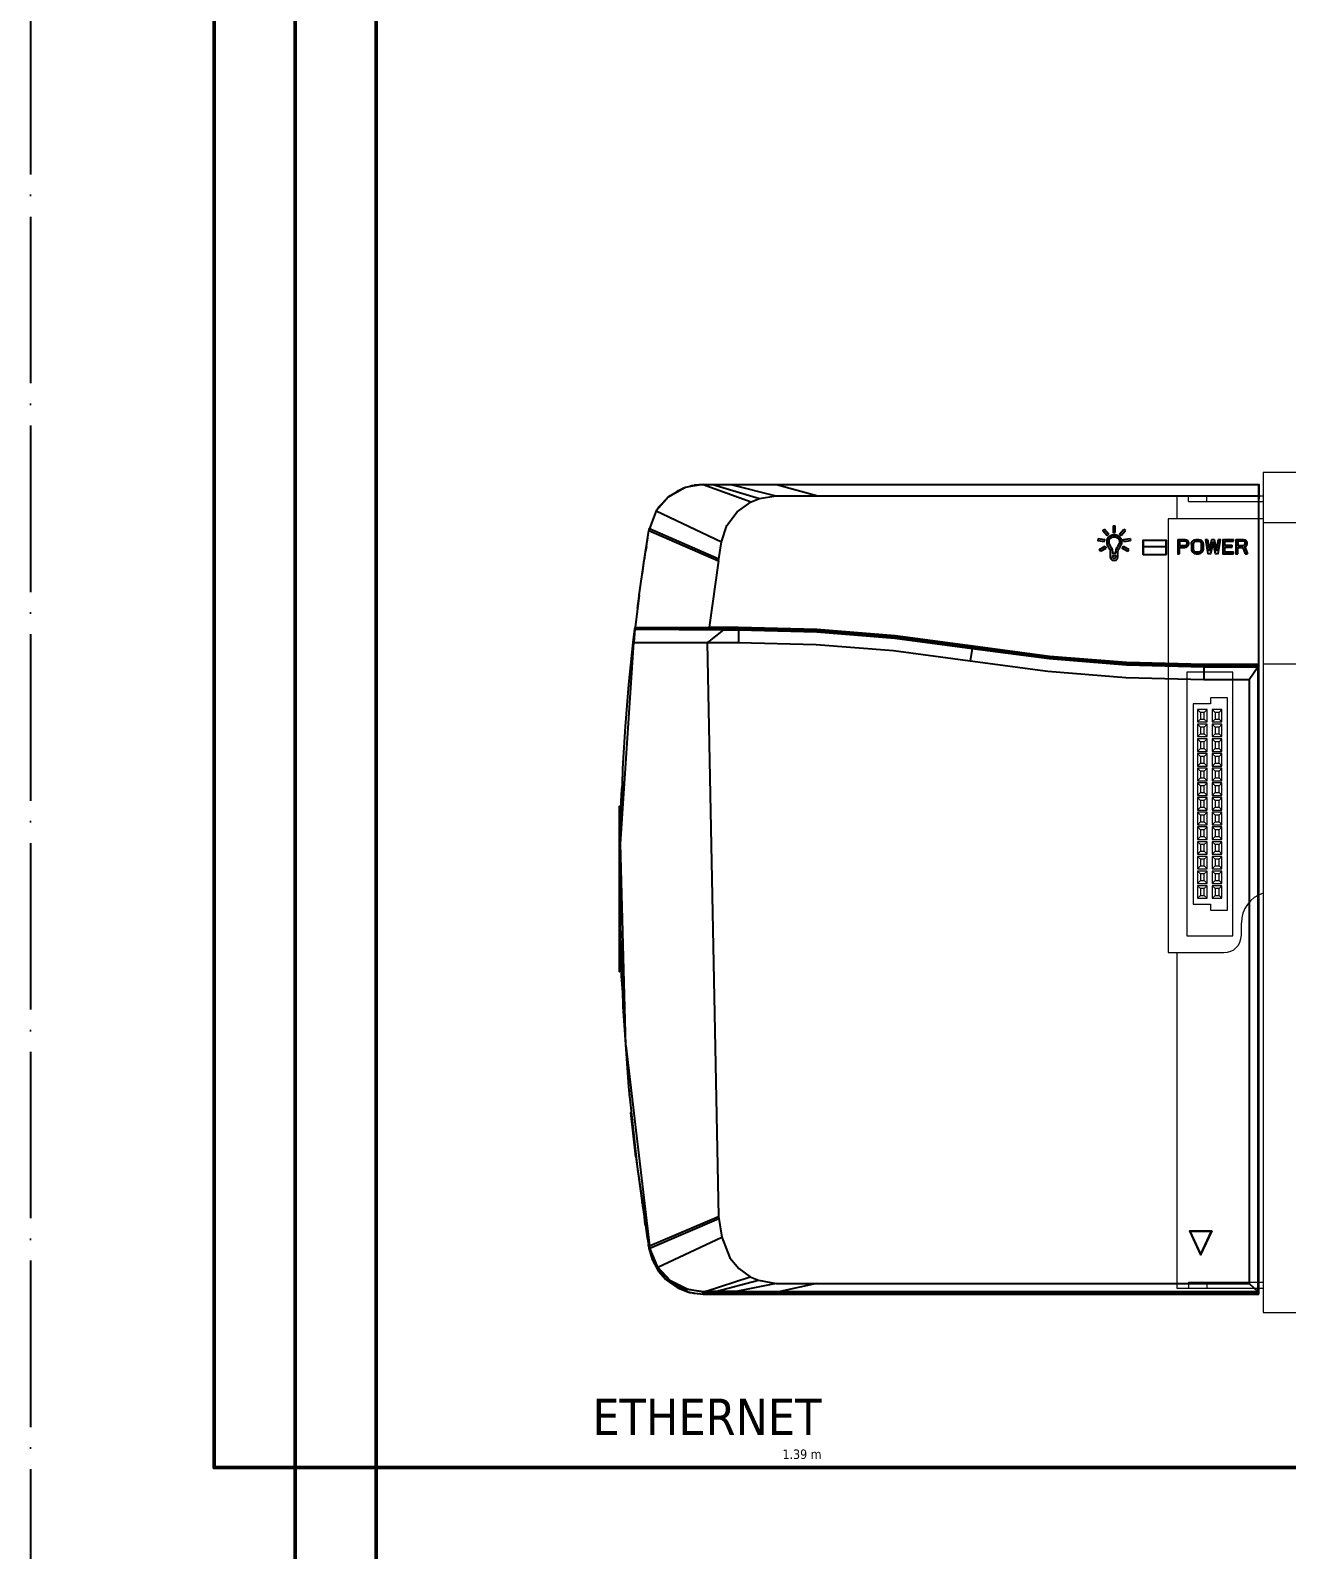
# Model space of a CAD drawing. Header units: millimetres. Extents: x 0 to 3780, y 0 to 2673.
# Drawn here: x 274.2 to 491.4, y 641.8 to 904.5 of the extents above; entities that cross this region are included whole.
import ezdxf
from ezdxf.enums import TextEntityAlignment as Align

# ---------------------------------------------------------------- set-up
doc = ezdxf.new("R2010")
doc.units = ezdxf.units.MM
doc.linetypes.add('EPL_DASHDOT', pattern=[1, 0.8, -0.1, 0, -0.1])
for name, color, linetype, lineweight in [('AM_0', 7, 'Continuous', 5), ('AM_4', 3, 'Continuous', 5), ('EPLAN102', 7, 'Continuous', 5), ('EPLAN307', 134, 'EPL_DASHDOT', 5), ('EPLAN400', 5, 'Continuous', 5), ('EPLAN500', 7, 'Continuous', 5), ('EPLAN501', 7, 'Continuous', 5), ('EPLAN502', 7, 'Continuous', 5), ('EPLAN503', 7, 'Continuous', 5), ('EPLAN504', 7, 'Continuous', 5), ('EPLAN700', 12, 'Continuous', 5), ('EPLAN710', 5, 'Continuous', 5), ('EPLAN714', 7, 'Continuous', 5)]:
    doc.layers.add(name, color=color, linetype=linetype, lineweight=lineweight)
doc.styles.add('Tahoma', font='')
doc.styles.get('Tahoma').set_extended_font_data('Tahoma')

# ---------------------------------------------------------------- blocks, each defined once
blk = doc.blocks.new('EPLSYM_LibrarySPECIAL_Symbol2_Variant0_Placement1')
at = {"layer": 'EPLAN307', "lineweight": 25, "ltscale": 36}
blk.add_lwpolyline([(0, -1238.76), (720, -1238.76), (720, 0), (0, 0)], close=True, dxfattribs=at)
at = {"layer": 'EPLAN400', "color": 5, "style": 'Tahoma'}
blk.add_attdef('88_20010', text='', height=2.26, dxfattribs=at).set_placement((-1.5, -0.95), align=Align.TOP_RIGHT)
at = {"layer": 'EPLAN500', "color": 7, "style": 'Tahoma'}
blk.add_attdef('88_20027', text='', height=1.63, dxfattribs=at).set_placement((-1.5, -4.58), align=Align.TOP_RIGHT)
at = {"layer": 'EPLAN501', "color": 7, "style": 'Tahoma'}
blk.add_attdef('88_20011', text='', height=18.06, dxfattribs=at).set_placement((-1.5, -13.26), align=Align.TOP_RIGHT)
at = {"layer": 'EPLAN502', "color": 7, "style": 'Tahoma'}
blk.add_attdef('88_20025', text='', height=1.63, dxfattribs=at).set_placement((-1.5, -12.68), align=Align.TOP_RIGHT)
at = {"layer": 'EPLAN503', "color": 7, "style": 'Tahoma'}
blk.add_attdef('88_20024', text='', height=1.63, dxfattribs=at).set_placement((-1.5, -15.38), align=Align.TOP_RIGHT)
at = {"layer": 'EPLAN504', "color": 7, "style": 'Tahoma'}
blk.add_attdef('88_20901[1]', text='', height=1.63, dxfattribs=at).set_placement((-1.5, -7.28), align=Align.TOP_RIGHT)
blk = doc.blocks.new('EPLSYM_LibrarySPECIAL_Symbol202_Variant0_Placement43_9')
at = {"layer": 'EPLAN700', "color": 3, "lineweight": 50, "ltscale": 36}
blk.add_lwpolyline([(0, 0), (-0.77, -57.46), (-212.77, -57.46), (-212.77, 574.54), (273.07, 574.39)], dxfattribs=at)
at = {"layer": 'EPLAN710', "color": 5, "style": 'Tahoma'}
blk.add_attdef('17_20010', text='', height=2.26, dxfattribs=at).set_placement((-1, 9.1), align=Align.BOTTOM_LEFT)
at = {"layer": 'EPLAN714', "color": 7, "style": 'Tahoma'}
for tag, height, p in [('17_20027', 6.32, (-1, 6.4)), ('17_20250', 1.63, (-1, 3.7)), ('17_20011', 1.63, (-1, 1))]:
    blk.add_attdef(tag, text='', height=height, dxfattribs=at).set_placement(p, align=Align.BOTTOM_RIGHT)
blk = doc.blocks.new('EPLSYM_LibrarySPECIAL_Symbol202_Variant0_Placement43_10')
at = {"layer": 'EPLAN700', "color": 3, "lineweight": 50, "ltscale": 36}
blk.add_lwpolyline([(0, 0), (0, -80.23), (-197.18, -80.23), (-197.18, 776.99), (276.8, 776.99)], dxfattribs=at)
at = {"layer": 'EPLAN710', "color": 5, "style": 'Tahoma'}
blk.add_attdef('17_20010', text='', height=2.26, dxfattribs=at).set_placement((-1, 9.1), align=Align.BOTTOM_LEFT)
at = {"layer": 'EPLAN714', "color": 7, "style": 'Tahoma'}
for tag, height, p in [('17_20027', 6.32, (-1, 6.4)), ('17_20250', 1.63, (-1, 3.7)), ('17_20011', 1.63, (-1, 1))]:
    blk.add_attdef(tag, text='', height=height, dxfattribs=at).set_placement(p, align=Align.BOTTOM_RIGHT)
blk = doc.blocks.new('EPLSYM_LibrarySPECIAL_Symbol202_Variant0_Placement43_11')
at = {"layer": 'EPLAN700', "color": 3, "lineweight": 50, "ltscale": 36}
blk.add_lwpolyline([(0, 0), (0, -85.95), (-183.51, -85.95), (-183.51, 1000.05), (276.49, 1002.05)], dxfattribs=at)
at = {"layer": 'EPLAN710', "color": 5, "style": 'Tahoma'}
blk.add_attdef('17_20010', text='', height=2.26, dxfattribs=at).set_placement((-1, 9.1), align=Align.BOTTOM_LEFT)
at = {"layer": 'EPLAN714', "color": 7, "style": 'Tahoma'}
for tag, height, p in [('17_20027', 6.32, (-1, 6.4)), ('17_20250', 1.63, (-1, 3.7)), ('17_20011', 1.63, (-1, 1))]:
    blk.add_attdef(tag, text='', height=height, dxfattribs=at).set_placement(p, align=Align.BOTTOM_RIGHT)

msp = doc.modelspace()

# ---------------------------------------------------------------- linework, layer by layer
at = {"layer": 'AM_0'}
for p, q in [((497.23, 828.08), (487.33, 828.08)), ((487.33, 828.08), (487.33, 682.8)), ((472.43, 824.03), (472.43, 820.02)), ((472.43, 824.03), (487.33, 824.03)), ((474.43, 823.03), (474.43, 824.03)), ((474.43, 823.03), (487.33, 823.03)), ((487.33, 820.02), (470.93, 820.02)), ((470.93, 820.02), (470.93, 745.03)), ((497.23, 819.38), (487.33, 819.38)), ((482.09, 793.55), (474.14, 793.55)), ((474.14, 793.55), (474.14, 747.96)), ((482.09, 747.96), (482.09, 793.55)), ((487.33, 794.99), (497.23, 794.99)), ((481.19, 789.12), (478.27, 789.12)), ((478.27, 789.12), (478.27, 788.08)), ((481.19, 752.39), (481.19, 789.12)), ((475.27, 788.08), (475.27, 753.43)), ((478.27, 788.08), (475.27, 788.08)), ((476.52, 786.58), (476.02, 787.08)), ((476.02, 787.08), (476.02, 784.92)), ((477.67, 787.08), (476.02, 787.08)), ((476.52, 786.58), (476.52, 785.42)), ((477.18, 786.58), (476.52, 786.58)), ((477.18, 786.58), (477.67, 787.08)), ((477.18, 785.42), (477.18, 786.58)), ((477.67, 784.92), (477.67, 787.08)), ((480.21, 787.08), (478.56, 787.08)), ((478.56, 787.08), (478.56, 784.92)), ((479.06, 786.58), (478.56, 787.08)), ((479.72, 786.58), (479.06, 786.58)), ((479.06, 786.58), (479.06, 785.42)), ((479.72, 786.58), (480.21, 787.08)), ((479.72, 785.42), (479.72, 786.58)), ((480.21, 784.92), (480.21, 787.08)), ((476.52, 785.42), (476.02, 784.92)), ((476.02, 784.92), (477.67, 784.92)), ((476.02, 784.54), (476.02, 782.38)), ((477.67, 784.54), (476.02, 784.54)), ((476.52, 784.04), (476.02, 784.54)), ((476.52, 782.88), (476.02, 782.38)), ((476.52, 785.42), (477.18, 785.42)), ((476.52, 784.04), (476.52, 782.88)), ((477.18, 784.04), (476.52, 784.04)), ((476.52, 782.88), (477.18, 782.88)), ((477.18, 785.42), (477.67, 784.92)), ((477.18, 784.04), (477.67, 784.54)), ((477.18, 782.88), (477.18, 784.04)), ((477.18, 782.88), (477.67, 782.38)), ((477.67, 782.38), (477.67, 784.54)), ((479.06, 785.42), (478.56, 784.92)), ((478.56, 784.92), (480.21, 784.92)), ((478.56, 784.54), (478.56, 782.38)), ((480.21, 784.54), (478.56, 784.54)), ((479.06, 784.04), (478.56, 784.54)), ((479.06, 782.88), (478.56, 782.38)), ((479.06, 785.42), (479.72, 785.42)), ((479.06, 784.04), (479.06, 782.88)), ((479.72, 784.04), (479.06, 784.04)), ((479.06, 782.88), (479.72, 782.88)), ((479.72, 785.42), (480.21, 784.92)), ((479.72, 784.04), (480.21, 784.54)), ((479.72, 782.88), (479.72, 784.04)), ((479.72, 782.88), (480.21, 782.38)), ((480.21, 782.38), (480.21, 784.54)), ((476.02, 782.38), (477.67, 782.38)), ((476.02, 782), (476.02, 779.84)), ((477.67, 782), (476.02, 782)), ((476.52, 781.5), (476.02, 782)), ((476.52, 780.34), (476.02, 779.84)), ((476.52, 781.5), (476.52, 780.34)), ((477.18, 781.5), (476.52, 781.5)), ((476.52, 780.34), (477.18, 780.34)), ((477.18, 781.5), (477.67, 782)), ((477.18, 780.34), (477.18, 781.5)), ((477.18, 780.34), (477.67, 779.84)), ((477.67, 779.84), (477.67, 782)), ((478.56, 782.38), (480.21, 782.38)), ((479.06, 781.5), (478.56, 782)), ((478.56, 782), (478.56, 779.84)), ((480.21, 782), (478.56, 782)), ((479.06, 780.34), (478.56, 779.84)), ((479.06, 781.5), (479.06, 780.34)), ((479.72, 781.5), (479.06, 781.5)), ((479.06, 780.34), (479.72, 780.34)), ((479.72, 781.5), (480.21, 782)), ((479.72, 780.34), (479.72, 781.5)), ((479.72, 780.34), (480.21, 779.84)), ((480.21, 779.84), (480.21, 782)), ((476.02, 779.84), (477.67, 779.84)), ((476.02, 779.46), (476.02, 777.3)), ((477.67, 779.46), (476.02, 779.46)), ((476.52, 778.96), (476.02, 779.46)), ((476.52, 777.8), (476.02, 777.3)), ((476.52, 778.96), (476.52, 777.8)), ((477.18, 778.96), (476.52, 778.96)), ((476.52, 777.8), (477.18, 777.8)), ((477.18, 778.96), (477.67, 779.46)), ((477.18, 777.8), (477.18, 778.96)), ((477.18, 777.8), (477.67, 777.3)), ((477.67, 777.3), (477.67, 779.46)), ((478.56, 779.84), (480.21, 779.84)), ((480.21, 779.46), (478.56, 779.46)), ((478.56, 779.46), (478.56, 777.3)), ((479.06, 778.96), (478.56, 779.46)), ((479.06, 777.8), (478.56, 777.3)), ((479.72, 778.96), (479.06, 778.96)), ((479.06, 778.96), (479.06, 777.8)), ((479.06, 777.8), (479.72, 777.8)), ((479.72, 778.96), (480.21, 779.46)), ((479.72, 777.8), (479.72, 778.96)), ((479.72, 777.8), (480.21, 777.3)), ((480.21, 777.3), (480.21, 779.46)), ((476.02, 777.3), (477.67, 777.3)), ((476.52, 776.42), (476.02, 776.92)), ((476.02, 776.92), (476.02, 774.76)), ((477.67, 776.92), (476.02, 776.92)), ((476.52, 775.26), (476.02, 774.76)), ((476.52, 776.42), (476.52, 775.26)), ((477.18, 776.42), (476.52, 776.42)), ((476.52, 775.26), (477.18, 775.26)), ((477.18, 776.42), (477.67, 776.92)), ((477.18, 775.26), (477.18, 776.42)), ((477.18, 775.26), (477.67, 774.76)), ((477.67, 774.76), (477.67, 776.92)), ((478.56, 777.3), (480.21, 777.3)), ((478.56, 776.92), (478.56, 774.76)), ((480.21, 776.92), (478.56, 776.92)), ((479.06, 776.42), (478.56, 776.92)), ((479.06, 775.26), (478.56, 774.76)), ((479.06, 776.42), (479.06, 775.26)), ((479.72, 776.42), (479.06, 776.42)), ((479.06, 775.26), (479.72, 775.26)), ((479.72, 776.42), (480.21, 776.92)), ((479.72, 775.26), (479.72, 776.42)), ((479.72, 775.26), (480.21, 774.76)), ((480.21, 774.76), (480.21, 776.92)), ((476.02, 774.76), (477.67, 774.76)), ((476.02, 774.38), (476.02, 772.22)), ((477.67, 774.38), (476.02, 774.38)), ((476.52, 773.88), (476.02, 774.38)), ((476.52, 772.72), (476.02, 772.22)), ((476.52, 773.88), (476.52, 772.72)), ((477.18, 773.88), (476.52, 773.88)), ((476.52, 772.72), (477.18, 772.72)), ((477.18, 773.88), (477.67, 774.38)), ((477.18, 772.72), (477.18, 773.88)), ((477.18, 772.72), (477.67, 772.22)), ((477.67, 772.22), (477.67, 774.38)), ((478.56, 774.76), (480.21, 774.76)), ((480.21, 774.38), (478.56, 774.38)), ((478.56, 774.38), (478.56, 772.22)), ((479.06, 773.88), (478.56, 774.38)), ((479.06, 772.72), (478.56, 772.22)), ((479.72, 773.88), (479.06, 773.88)), ((479.06, 773.88), (479.06, 772.72)), ((479.06, 772.72), (479.72, 772.72)), ((479.72, 773.88), (480.21, 774.38)), ((479.72, 772.72), (479.72, 773.88)), ((479.72, 772.72), (480.21, 772.22)), ((480.21, 772.22), (480.21, 774.38)), ((476.02, 772.22), (477.67, 772.22)), ((477.67, 771.84), (476.02, 771.84)), ((476.02, 771.84), (476.02, 769.68)), ((476.52, 771.34), (476.02, 771.84)), ((476.52, 770.18), (476.02, 769.68)), ((477.18, 771.34), (476.52, 771.34)), ((476.52, 771.34), (476.52, 770.18)), ((476.52, 770.18), (477.18, 770.18)), ((477.18, 771.34), (477.67, 771.84)), ((477.18, 770.18), (477.18, 771.34)), ((477.18, 770.18), (477.67, 769.68)), ((477.67, 769.68), (477.67, 771.84)), ((478.56, 772.22), (480.21, 772.22)), ((479.06, 771.34), (478.56, 771.84)), ((478.56, 771.84), (478.56, 769.68)), ((480.21, 771.84), (478.56, 771.84)), ((479.06, 770.18), (478.56, 769.68)), ((479.06, 771.34), (479.06, 770.18)), ((479.72, 771.34), (479.06, 771.34)), ((479.06, 770.18), (479.72, 770.18)), ((479.72, 771.34), (480.21, 771.84)), ((479.72, 770.18), (479.72, 771.34)), ((479.72, 770.18), (480.21, 769.68)), ((480.21, 769.68), (480.21, 771.84)), ((476.02, 769.68), (477.67, 769.68)), ((476.52, 768.8), (476.02, 769.3)), ((476.02, 769.3), (476.02, 767.14)), ((477.67, 769.3), (476.02, 769.3)), ((476.52, 767.64), (476.02, 767.14)), ((476.02, 767.14), (477.67, 767.14)), ((476.52, 768.8), (476.52, 767.64)), ((477.18, 768.8), (476.52, 768.8)), ((476.52, 767.64), (477.18, 767.64)), ((477.18, 768.8), (477.67, 769.3)), ((477.18, 767.64), (477.18, 768.8)), ((477.18, 767.64), (477.67, 767.14)), ((477.67, 767.14), (477.67, 769.3)), ((478.56, 769.68), (480.21, 769.68)), ((480.21, 769.3), (478.56, 769.3)), ((478.56, 769.3), (478.56, 767.14)), ((479.06, 768.8), (478.56, 769.3)), ((479.06, 767.64), (478.56, 767.14)), ((478.56, 767.14), (480.21, 767.14)), ((479.72, 768.8), (479.06, 768.8)), ((479.06, 768.8), (479.06, 767.64)), ((479.06, 767.64), (479.72, 767.64)), ((479.72, 768.8), (480.21, 769.3)), ((479.72, 767.64), (479.72, 768.8)), ((479.72, 767.64), (480.21, 767.14)), ((480.21, 767.14), (480.21, 769.3)), ((476.02, 766.76), (476.02, 764.6)), ((477.67, 766.76), (476.02, 766.76)), ((476.52, 766.26), (476.02, 766.76)), ((476.52, 765.1), (476.02, 764.6)), ((476.02, 764.6), (477.67, 764.6)), ((476.52, 766.26), (476.52, 765.1)), ((477.18, 766.26), (476.52, 766.26)), ((476.52, 765.1), (477.18, 765.1)), ((477.18, 766.26), (477.67, 766.76)), ((477.18, 765.1), (477.18, 766.26)), ((477.18, 765.1), (477.67, 764.6)), ((477.67, 764.6), (477.67, 766.76)), ((478.56, 766.76), (478.56, 764.6)), ((480.21, 766.76), (478.56, 766.76)), ((479.06, 766.26), (478.56, 766.76)), ((479.06, 765.1), (478.56, 764.6)), ((478.56, 764.6), (480.21, 764.6)), ((479.06, 766.26), (479.06, 765.1)), ((479.72, 766.26), (479.06, 766.26)), ((479.06, 765.1), (479.72, 765.1)), ((479.72, 766.26), (480.21, 766.76)), ((479.72, 765.1), (479.72, 766.26)), ((479.72, 765.1), (480.21, 764.6)), ((480.21, 764.6), (480.21, 766.76)), ((477.67, 764.22), (476.02, 764.22)), ((476.02, 764.22), (476.02, 762.06)), ((476.52, 763.72), (476.02, 764.22)), ((476.52, 762.56), (476.02, 762.06)), ((476.02, 762.06), (477.67, 762.06)), ((477.18, 763.72), (476.52, 763.72)), ((476.52, 763.72), (476.52, 762.56)), ((476.52, 762.56), (477.18, 762.56)), ((477.18, 763.72), (477.67, 764.22)), ((477.18, 762.56), (477.18, 763.72)), ((477.18, 762.56), (477.67, 762.06)), ((477.67, 762.06), (477.67, 764.22)), ((480.21, 764.22), (478.56, 764.22)), ((478.56, 764.22), (478.56, 762.06)), ((479.06, 763.72), (478.56, 764.22)), ((479.06, 762.56), (478.56, 762.06)), ((478.56, 762.06), (480.21, 762.06)), ((479.72, 763.72), (479.06, 763.72)), ((479.06, 763.72), (479.06, 762.56)), ((479.06, 762.56), (479.72, 762.56)), ((479.72, 763.72), (480.21, 764.22)), ((479.72, 762.56), (479.72, 763.72)), ((479.72, 762.56), (480.21, 762.06)), ((480.21, 762.06), (480.21, 764.22)), ((476.52, 761.18), (476.02, 761.68)), ((476.02, 761.68), (476.02, 759.52)), ((477.67, 761.68), (476.02, 761.68)), ((476.52, 760.02), (476.02, 759.52)), ((476.02, 759.52), (477.67, 759.52)), ((477.18, 761.18), (476.52, 761.18)), ((476.52, 761.18), (476.52, 760.02)), ((476.52, 760.02), (477.18, 760.02)), ((477.18, 761.18), (477.67, 761.68)), ((477.18, 760.02), (477.18, 761.18)), ((477.18, 760.02), (477.67, 759.52)), ((477.67, 759.52), (477.67, 761.68)), ((480.21, 761.68), (478.56, 761.68)), ((478.56, 761.68), (478.56, 759.52)), ((479.06, 761.18), (478.56, 761.68)), ((479.06, 760.02), (478.56, 759.52)), ((478.56, 759.52), (480.21, 759.52)), ((479.72, 761.18), (479.06, 761.18)), ((479.06, 761.18), (479.06, 760.02)), ((479.06, 760.02), (479.72, 760.02)), ((479.72, 761.18), (480.21, 761.68)), ((479.72, 760.02), (479.72, 761.18)), ((479.72, 760.02), (480.21, 759.52)), ((480.21, 759.52), (480.21, 761.68)), ((477.67, 759.14), (476.02, 759.14)), ((476.02, 759.14), (476.02, 756.98)), ((476.52, 758.64), (476.02, 759.14)), ((476.52, 757.48), (476.02, 756.98)), ((476.02, 756.98), (477.67, 756.98)), ((476.02, 756.6), (476.02, 754.44)), ((477.67, 756.6), (476.02, 756.6)), ((476.52, 756.1), (476.02, 756.6)), ((477.18, 758.64), (476.52, 758.64)), ((476.52, 758.64), (476.52, 757.48)), ((476.52, 757.48), (477.18, 757.48)), ((477.18, 758.64), (477.67, 759.14)), ((477.18, 757.48), (477.18, 758.64)), ((477.18, 757.48), (477.67, 756.98)), ((477.18, 756.1), (477.67, 756.6)), ((477.67, 756.98), (477.67, 759.14)), ((477.67, 754.44), (477.67, 756.6)), ((480.21, 759.14), (478.56, 759.14)), ((478.56, 759.14), (478.56, 756.98)), ((479.06, 758.64), (478.56, 759.14)), ((479.06, 757.48), (478.56, 756.98)), ((478.56, 756.98), (480.21, 756.98)), ((480.21, 756.6), (478.56, 756.6)), ((478.56, 756.6), (478.56, 754.44)), ((479.06, 756.1), (478.56, 756.6)), ((479.72, 758.64), (479.06, 758.64)), ((479.06, 758.64), (479.06, 757.48)), ((479.06, 757.48), (479.72, 757.48)), ((479.72, 758.64), (480.21, 759.14)), ((479.72, 757.48), (479.72, 758.64)), ((479.72, 757.48), (480.21, 756.98)), ((479.72, 756.1), (480.21, 756.6)), ((480.21, 756.98), (480.21, 759.14)), ((480.21, 754.44), (480.21, 756.6)), ((476.52, 754.94), (476.02, 754.44)), ((476.02, 754.44), (477.67, 754.44)), ((476.52, 756.1), (476.52, 754.94)), ((477.18, 756.1), (476.52, 756.1)), ((476.52, 754.94), (477.18, 754.94)), ((477.18, 754.94), (477.18, 756.1)), ((477.18, 754.94), (477.67, 754.44)), ((479.06, 754.94), (478.56, 754.44)), ((478.56, 754.44), (480.21, 754.44)), ((479.72, 756.1), (479.06, 756.1)), ((479.06, 756.1), (479.06, 754.94)), ((479.06, 754.94), (479.72, 754.94)), ((479.72, 754.94), (479.72, 756.1)), ((479.72, 754.94), (480.21, 754.44)), ((475.27, 753.43), (478.27, 753.43)), ((478.27, 753.43), (478.27, 752.39)), ((478.27, 752.39), (481.19, 752.39)), ((483.58, 748.03), (483.58, 750.2)), ((474.14, 747.96), (482.09, 747.96)), ((470.93, 745.03), (480.58, 745.03)), ((472.43, 745.03), (472.43, 687.03)), ((472.43, 687.03), (487.33, 687.03)), ((474.43, 688.03), (487.33, 688.03)), ((474.43, 688.03), (474.43, 687.03)), ((487.33, 682.8), (497.23, 682.8))]:
    msp.add_line(p, q, dxfattribs=at)
for centre, radius, start, end in [((488.93, 750.2), 5.35, 107.4015, 180), ((480.58, 748.03), 3, 270, 0)]:
    msp.add_arc(centre, radius, start, end, dxfattribs=at)
at = {"layer": 'AM_4'}
for p, q in [((477.61, 823.03), (477.61, 824.03)), ((477.61, 688.03), (477.61, 687.03))]:
    msp.add_line(p, q, dxfattribs=at)
at = {"layer": 'EPLAN102', "lineweight": 25, "ltscale": 36}
for p, q in [((385.82, 824.6), (386.26, 824.97)), ((386.91, 825.19), (387.13, 825.36)), ((387.3, 825.43), (387.37, 825.45)), ((387.43, 825.47), (387.51, 825.5)), ((387.51, 825.5), (387.56, 825.51)), ((387.81, 825.59), (389.05, 825.88)), ((388.12, 825.66), (388.59, 825.79)), ((388.59, 825.79), (388.88, 825.84)), ((389.21, 825.89), (389.55, 825.95)), ((390.55, 826), (486.59, 826)), ((390.55, 826), (398.83, 822.99)), ((391.09, 826), (391.59, 826)), ((392.24, 826), (400.28, 823.57)), ((392.75, 826), (393.07, 826)), ((395.34, 826), (403.1, 824)), ((398.59, 826), (399.59, 826)), ((402.09, 826), (403.09, 826)), ((403.24, 826), (410.34, 824)), ((411.09, 826), (412.09, 826)), ((414.59, 826), (424.59, 826)), ((427.09, 826), (437.09, 826)), ((439.59, 826), (449.59, 826)), ((382.89, 822.12), (384.55, 823.86)), ((396.42, 821.26), (398.83, 822.99)), ((398.83, 822.99), (400.28, 823.57)), ((400.28, 823.57), (403.1, 824)), ((403.1, 824), (486.59, 824)), ((382.42, 821.42), (382.89, 822.12)), ((380.3, 812.46), (381.18, 818.05)), ((459.92, 818.28), (460.65, 817.4)), ((460.38, 817.17), (460.65, 817.4)), ((460.67, 816.94), (461.26, 817.28)), ((461.26, 817.28), (461.93, 817.28)), ((461.41, 818.82), (461.77, 818.82)), ((461.77, 817.68), (461.77, 818.82)), ((461.93, 817.28), (462.52, 816.94)), ((462.81, 817.17), (463.55, 818.04)), ((463.27, 818.28), (463.55, 818.04)), ((380.73, 815.24), (380.86, 816.1)), ((380.86, 816.1), (380.97, 816.73)), ((380.86, 816.1), (380.97, 816.73)), ((458.85, 816.67), (459.97, 816.47)), ((459.24, 814.43), (460.23, 815)), ((459.91, 816.11), (459.97, 816.47)), ((460.05, 815.32), (460.23, 815)), ((460.33, 816.37), (460.67, 816.94)), ((460.63, 815.1), (460.8, 814.87)), ((460.67, 816.27), (460.92, 816.69)), ((460.8, 814.87), (460.9, 814.61)), ((460.89, 815.35), (461.11, 815.04)), ((460.9, 814.61), (460.93, 814.32)), ((460.92, 816.69), (461.35, 816.93)), ((461.35, 816.93), (461.84, 816.93)), ((461.84, 816.93), (462.27, 816.69)), ((461.94, 814.69), (462.08, 815.04)), ((462.08, 815.04), (462.3, 815.35)), ((462.27, 816.69), (462.52, 816.27)), ((462.29, 814.61), (462.39, 814.87)), ((462.3, 815.35), (462.53, 815.78)), ((462.39, 814.87), (462.56, 815.1)), ((462.52, 816.94), (462.86, 816.37)), ((462.52, 816.27), (462.53, 815.78)), ((462.56, 815.1), (462.88, 815.69)), ((462.86, 816.37), (462.88, 815.69)), ((463.14, 815.32), (464.13, 814.75)), ((463.28, 816.11), (464.4, 816.31)), ((463.95, 814.43), (464.13, 814.75)), ((464.34, 816.67), (464.4, 816.31)), ((466.59, 813.87), (466.59, 816.37)), ((466.62, 815.24), (470.57, 815.24)), ((472.59, 816.49), (473.84, 816.49)), ((472.91, 816.22), (473.9, 816.22)), ((473.84, 816.49), (474.11, 816.44)), ((473.84, 815.11), (474.11, 815.16)), ((473.9, 816.22), (474.05, 816.17)), ((473.9, 815.43), (474.05, 815.48)), ((474.05, 816.17), (474.16, 816.06)), ((474.05, 815.48), (474.16, 815.59)), ((474.11, 816.44), (474.31, 816.28)), ((474.11, 815.16), (474.31, 815.32)), ((474.94, 815.64), (474.99, 815.9)), ((474.99, 815.9), (475.09, 816.12)), ((474.99, 814.58), (475.09, 814.36)), ((475.09, 816.12), (475.3, 816.33)), ((475.25, 815.64), (475.3, 815.85)), ((475.3, 816.33), (475.51, 816.44)), ((475.3, 815.85), (475.41, 816.01)), ((475.3, 814.63), (475.41, 814.47)), ((475.41, 816.01), (475.56, 816.12)), ((475.41, 814.47), (475.56, 814.36)), ((475.51, 816.44), (475.77, 816.49)), ((475.56, 816.12), (475.77, 816.17)), ((475.77, 816.49), (476.19, 816.49)), ((475.77, 816.17), (476.19, 816.17)), ((476.19, 816.49), (476.45, 816.44)), ((476.19, 816.17), (476.4, 816.12)), ((476.4, 816.12), (476.55, 816.01)), ((476.4, 814.36), (476.55, 814.47)), ((476.45, 816.44), (476.66, 816.33)), ((476.55, 816.01), (476.66, 815.85)), ((476.55, 814.47), (476.66, 814.63)), ((476.66, 816.33), (476.87, 816.12)), ((476.66, 815.85), (476.71, 815.64)), ((476.66, 814.63), (476.71, 814.84)), ((476.71, 814.84), (476.71, 815.64)), ((480.36, 816.49), (482.23, 816.49)), ((480.67, 816.17), (482.23, 816.17)), ((480.67, 815.16), (482.02, 815.16)), ((482.02, 815.16), (482.02, 815.48)), ((482.23, 816.17), (482.23, 816.49)), ((482.65, 816.49), (483.9, 816.49)), ((482.96, 816.22), (483.95, 816.22)), ((483.84, 815.11), (484.26, 813.99)), ((483.9, 816.49), (484.16, 816.44)), ((483.95, 816.22), (484.11, 816.17)), ((483.95, 815.43), (484.11, 815.48)), ((484.11, 816.17), (484.21, 816.06)), ((484.11, 815.48), (484.21, 815.59)), ((484.16, 816.44), (484.37, 816.28)), ((484.21, 816.06), (484.26, 815.9)), ((484.21, 815.59), (484.26, 815.75)), ((484.26, 815.75), (484.26, 815.9)), ((379.5, 806.86), (380.3, 812.46)), ((380.03, 810.54), (380.29, 812.38)), ((380.29, 812.38), (380.3, 812.43)), ((380.31, 812.53), (380.44, 813.37)), ((380.42, 813.22), (380.46, 813.52)), ((461.26, 812.91), (461.59, 812.82)), ((461.29, 813.72), (461.89, 813.72)), ((461.33, 813.33), (461.44, 813.22)), ((461.44, 813.22), (461.59, 813.18)), ((461.59, 812.82), (461.92, 812.91)), ((461.92, 812.91), (462.17, 813.15)), ((475.09, 814.36), (475.3, 814.15)), ((475.3, 814.15), (475.51, 814.04)), ((475.51, 814.04), (475.77, 813.99)), ((475.56, 814.36), (475.77, 814.31)), ((475.77, 814.31), (476.19, 814.31)), ((475.77, 813.99), (476.19, 813.99)), ((476.19, 814.31), (476.4, 814.36)), ((476.19, 813.99), (476.45, 814.04)), ((476.45, 814.04), (476.66, 814.15)), ((476.66, 814.15), (476.87, 814.36)), ((482.23, 813.99), (482.23, 814.31)), ((484.26, 813.99), (484.63, 813.99)), ((379.21, 804.52), (379.48, 806.7)), ((379.48, 806.7), (379.49, 806.78)), ((378.76, 801), (378.79, 801.24)), ((396.68, 801.31), (410.22, 800.95)), ((396.68, 801), (396.68, 801.31)), ((377.72, 791.42), (378.46, 798.67)), ((378.75, 800.98), (394.07, 800.86)), ((387.49, 801), (396.68, 801)), ((387.77, 801), (387.84, 801)), ((387.84, 801), (392.34, 801)), ((392.34, 801), (392.42, 801)), ((394.07, 800.86), (396.68, 800.86)), ((396.68, 801), (410.2, 800.65)), ((403.44, 800.83), (410.2, 800.65)), ((410.2, 800.65), (423.69, 799.57)), ((410.2, 800.51), (423.67, 799.43)), ((410.22, 800.95), (423.72, 799.88)), ((416.95, 800.11), (423.69, 799.57)), ((423.67, 799.43), (437.07, 797.65)), ((423.69, 799.57), (437.1, 797.79)), ((423.72, 799.88), (437.14, 798.09)), ((430.39, 798.68), (437.09, 797.79)), ((410.08, 798.31), (423.44, 797.25)), ((423.44, 797.25), (436.72, 795.48)), ((437.1, 797.79), (450.37, 796.02)), ((437.14, 798.09), (450.4, 796.32)), ((450.37, 796.02), (457.04, 795.49)), ((450.37, 796.02), (463.71, 794.95)), ((450.4, 796.32), (463.73, 795.26)), ((450.12, 793.69), (463.59, 792.62)), ((450.35, 795.88), (463.7, 794.81)), ((463.7, 794.81), (477.09, 794.46)), ((463.71, 794.95), (470.4, 794.78)), ((463.71, 794.95), (477.1, 794.6)), ((463.73, 795.26), (477.09, 794.91)), ((477.1, 794.6), (482.59, 794.6)), ((481.59, 794.84), (486.59, 794.84)), ((481.59, 794.8), (481.59, 794.84)), ((481.59, 794.8), (482.59, 794.8)), ((484.59, 794.8), (486.59, 794.8)), ((484.59, 794.78), (486.59, 794.78)), ((484.59, 794.6), (486.59, 794.6)), ((484.92, 792.26), (486.45, 794.44)), ((463.59, 792.62), (477.09, 792.26)), ((376.18, 762.97), (376.65, 776.3)), ((376.65, 776.3), (376.65, 776.88)), ((376.39, 771), (376.53, 772.95)), ((376.39, 771.04), (376.45, 772.35)), ((376.45, 772.35), (376.56, 773.81)), ((376.33, 769.5), (376.35, 769.96)), ((376.34, 767.6), (376.35, 769.96)), ((376.35, 769.96), (376.36, 770.25)), ((376.36, 770.25), (376.38, 770.8)), ((376.37, 770.6), (376.38, 770.8)), ((376.38, 770.8), (376.39, 771)), ((376, 768.76), (376.07, 768.76)), ((376.13, 761.33), (376.33, 769.5)), ((376.12, 760.5), (376.13, 760.9)), ((376.12, 758.06), (376.12, 760.5)), ((376.12, 751.5), (376.12, 752.28)), ((376.12, 751.5), (376.18, 748.9)), ((376.12, 751.5), (376.22, 746.12)), ((376.22, 746.12), (376.25, 745.29)), ((376.26, 744.92), (376.26, 747.2)), ((376, 745.67), (376.07, 745.67)), ((376.25, 745), (376.26, 744.92)), ((376.26, 744.92), (376.46, 741.64)), ((376.26, 744.9), (376.39, 741)), ((376.29, 743.93), (376.33, 742.5)), ((376, 741.71), (376.07, 741.71)), ((376.32, 742.97), (376.33, 742.5)), ((376.36, 741.75), (376.38, 741.2)), ((376.38, 741.2), (376.39, 741)), ((376.39, 741), (376.58, 738.16)), ((376.65, 736.3), (376.65, 735.72)), ((376.65, 735.72), (377.66, 721.85)), ((377.17, 728.96), (381.26, 694.31)), ((377.66, 721.85), (379.16, 708.03)), ((377.71, 721.34), (377.81, 719.93)), ((377.73, 721.18), (377.81, 719.93)), ((377.81, 719.95), (377.81, 719.93)), ((377.81, 719.93), (377.87, 719.93)), ((378.91, 709.75), (379.92, 702.15)), ((378.93, 709.65), (378.94, 709.55)), ((378.94, 709.55), (379.27, 707.08)), ((378.94, 709.55), (378.98, 709.21)), ((379.16, 708.03), (381.18, 694.27)), ((379.92, 702.15), (381.08, 694.57)), ((379.95, 701.94), (379.98, 701.74)), ((379.98, 701.74), (380.39, 699.02)), ((380.33, 699.46), (380.43, 698.72)), ((380.36, 699.24), (380.46, 698.49)), ((380.43, 698.72), (380.46, 698.49)), ((380.56, 697.86), (380.69, 697)), ((380.69, 697), (380.83, 696.14)), ((474.68, 696.9), (474.74, 696.87)), ((476.59, 692.88), (478.45, 696.87)), ((478.45, 696.87), (478.51, 696.9)), ((380.83, 696.14), (381.07, 694.61)), ((380.93, 695.51), (380.96, 695.29)), ((381.74, 691.96), (382.71, 690.13)), ((395.17, 692.24), (396.72, 690.39)), ((382.69, 690.65), (382.89, 690.19)), ((382.89, 690.19), (384.91, 688.29)), ((486.59, 687), (486.59, 688.5)), ((386.2, 687.06), (386.26, 687.03)), ((386.26, 687.03), (387.72, 686.43)), ((387.72, 686.43), (388.03, 686.34)), ((388.03, 686.34), (388.26, 686.28)), ((388.9, 686.14), (390.09, 686.01)), ((390.55, 686), (486.59, 686)), ((390.58, 686.41), (390.89, 686.41)), ((391.09, 686), (391.23, 686)), ((391.55, 686), (392.49, 686)), ((391.59, 686), (392.09, 686)), ((392.49, 686), (399.59, 686)), ((402.09, 686), (412.09, 686)), ((403.19, 687.85), (484.92, 687.85)), ((414.59, 686), (424.59, 686)), ((426.52, 686.3), (426.52, 686)), ((426.59, 686), (426.59, 686.3)), ((427.09, 686), (437.09, 686)), ((439.59, 686), (449.59, 686)), ((486.44, 686.44), (486.45, 686.44)), ((486.59, 686), (486.59, 686.3))]:
    msp.add_line(p, q, dxfattribs=at)
for points in [[(387.13, 825.36), (384.55, 823.86), (387.37, 825.45)], [(386.26, 824.97), (387.13, 825.36), (387.3, 825.43)], [(390.55, 826), (387.37, 825.45), (387.81, 825.59)], [(389.55, 825.95), (390.55, 826), (389.05, 825.88)], [(486.59, 695.09), (486.59, 826), (486.59, 823.5)], [(384.55, 823.86), (382.42, 821.42), (393.72, 816.05)], [(382.42, 821.42), (381.24, 818.39), (393.25, 813.11)], [(393.2, 812.79), (393.25, 813.11), (393.72, 816.05), (394.66, 818.87), (396.42, 821.26)], [(380.97, 816.73), (381, 816.95), (381.18, 818.05), (381.18, 818.04)], [(381.2, 818.16), (381.18, 818.05), (393.2, 812.79)], [(381.2, 818.16), (381.22, 818.28), (381.24, 818.39)], [(459.92, 818.28), (459.64, 818.04), (460.38, 817.17)], [(461.41, 818.82), (461.41, 817.68), (461.77, 817.68)], [(462.81, 817.17), (462.54, 817.4), (463.27, 818.28)], [(380.46, 813.52), (380.5, 813.75), (380.59, 814.38)], [(380.59, 814.38), (380.73, 815.24), (380.59, 814.38)], [(458.85, 816.67), (458.79, 816.31), (459.91, 816.11)], [(459.24, 814.43), (459.06, 814.75), (460.05, 815.32)], [(460.33, 816.37), (460.31, 815.69), (460.63, 815.1)], [(460.67, 816.27), (460.66, 815.78), (460.89, 815.35)], [(461.11, 815.04), (461.25, 814.69), (461.29, 814.32)], [(461.89, 814.08), (461.89, 814.32), (461.94, 814.69)], [(462.17, 813.15), (462.25, 813.48), (462.25, 814.32), (462.29, 814.61)], [(463.14, 815.32), (462.96, 815), (463.95, 814.43)], [(463.28, 816.11), (463.22, 816.47), (464.34, 816.67)], [(466.62, 816.34), (466.59, 816.37), (470.59, 816.37)], [(466.62, 816.34), (470.57, 816.34), (470.57, 813.9), (470.59, 813.87), (470.59, 816.37), (470.57, 816.34)], [(466.62, 816.34), (466.62, 813.9), (470.57, 813.9)], [(472.59, 816.49), (472.59, 813.99), (472.91, 813.99)], [(472.91, 816.22), (472.91, 815.43), (473.9, 815.43)], [(472.91, 813.99), (472.91, 815.11), (473.84, 815.11)], [(474.16, 815.59), (474.21, 815.75), (474.21, 815.9), (474.16, 816.06)], [(474.31, 815.32), (474.47, 815.53), (474.52, 815.69), (474.52, 815.9), (474.47, 816.06), (474.31, 816.28)], [(474.94, 815.64), (474.94, 814.84), (474.99, 814.58)], [(475.25, 815.64), (475.25, 814.84), (475.3, 814.63)], [(476.87, 814.36), (476.97, 814.58), (477.02, 814.84), (477.02, 815.64), (476.97, 815.9), (476.87, 816.12)], [(477.75, 816.49), (478.06, 814.58), (478.48, 816.49), (478.9, 816.49), (479.31, 814.58), (479.63, 816.49), (479.94, 816.49), (479.52, 813.99), (479.11, 813.99), (478.69, 816.01), (478.27, 813.99), (477.86, 813.99), (477.44, 816.49), (477.75, 816.49)], [(480.36, 816.49), (480.36, 813.99), (482.23, 813.99)], [(480.67, 816.17), (480.67, 815.48), (482.02, 815.48)], [(480.67, 815.16), (480.67, 814.31), (482.23, 814.31)], [(482.65, 816.49), (482.65, 813.99), (482.96, 813.99)], [(482.96, 816.22), (482.96, 815.43), (483.95, 815.43)], [(482.96, 813.99), (482.96, 815.11), (483.84, 815.11)], [(484.37, 815.32), (484.16, 815.21), (484.63, 813.99)], [(484.37, 815.32), (484.52, 815.53), (484.57, 815.69), (484.57, 815.9), (484.52, 816.06), (484.37, 816.28)], [(393.2, 812.79), (391.59, 801.31), (396.68, 801.31)], [(460.93, 814.32), (460.93, 813.48), (461.02, 813.15), (461.26, 812.91)], [(461.29, 814.32), (461.29, 814.08), (461.89, 814.08)], [(461.29, 813.72), (461.29, 813.48), (461.33, 813.33)], [(461.59, 813.18), (461.74, 813.22), (461.85, 813.33)], [(461.85, 813.33), (461.89, 813.48), (461.89, 813.72)], [(466.62, 813.9), (466.59, 813.87), (470.59, 813.87)], [(379.5, 806.86), (378.79, 801.24), (391.59, 801.31)], [(377.17, 728.96), (376.26, 763.84), (378.55, 798.66)], [(378.55, 798.66), (378.46, 798.67), (378.73, 801)], [(378.75, 800.98), (378.55, 798.66), (391.24, 798.66)], [(378.75, 800.98), (378.73, 801), (387.49, 801)], [(391.3, 798.66), (391.24, 798.66), (393.22, 699.4)], [(394.07, 800.86), (391.3, 798.66), (396.68, 798.66)], [(396.68, 801), (396.68, 800.86), (410.2, 800.51)], [(396.68, 800.86), (396.68, 798.66), (410.08, 798.31)], [(437.07, 797.65), (436.72, 795.48), (450.12, 793.69)], [(437.1, 797.79), (437.07, 797.65), (450.35, 795.88)], [(437.14, 798.09), (437.09, 797.79), (443.73, 796.9)], [(477.09, 794.6), (477.09, 794.91), (486.59, 794.91)], [(477.1, 794.6), (477.09, 794.46), (486.45, 794.46)], [(477.09, 794.46), (477.09, 792.26), (484.92, 792.26)], [(482.59, 794.84), (482.59, 794.51), (484.59, 794.51), (484.59, 794.84)], [(486.45, 794.44), (486.45, 686.44), (486.59, 686.3), (486.59, 794.6), (486.45, 794.46), (486.45, 794.44)], [(376.65, 776.88), (377.11, 784.15), (377.72, 791.42)], [(484.92, 792.26), (484.92, 687.85), (486.44, 686.44)], [(376.07, 741.71), (376.07, 770.29), (376, 770.29), (376, 741.71)], [(376.35, 769.97), (376.35, 769.96), (376.5, 772.08)], [(376.18, 762.97), (376.18, 749.63), (376.65, 736.3)], [(376.13, 761.33), (376.11, 753.17), (376.25, 745)], [(376.36, 741.75), (376.33, 742.5), (376.34, 742.5)], [(378.91, 709.75), (378.06, 717.37), (378.14, 717.37)], [(381.26, 694.3), (381.26, 694.31), (393.22, 699.4)], [(382.69, 690.65), (381.33, 693.95), (393.27, 699.06)], [(393.22, 699.4), (393.27, 699.06), (393.8, 695.81), (395.17, 692.24)], [(380.56, 697.86), (380.46, 698.49), (380.56, 697.86)], [(476.59, 692.8), (474.68, 696.9), (478.51, 696.9)], [(476.59, 692.88), (474.74, 696.87), (478.45, 696.87)], [(476.59, 692.88), (476.59, 692.8), (478.51, 696.9)], [(380.83, 696.14), (380.83, 696.14), (380.93, 695.51)], [(380.93, 695.51), (380.96, 695.29), (381.05, 694.74)], [(381.1, 694.44), (381.08, 694.57), (381.13, 694.57)], [(381.13, 694.28), (381.1, 694.44), (381.15, 694.44)], [(381.13, 694.28), (381.15, 694.11), (381.18, 693.95), (381.74, 691.96)], [(382.69, 690.65), (381.18, 694.27), (381.27, 694.29)], [(381.26, 694.3), (381.27, 694.29), (381.29, 694.18), (381.31, 694.06), (381.33, 693.95)], [(384.91, 688.29), (382.69, 690.65), (393.8, 695.81)], [(382.89, 689.88), (384.06, 688.56), (382.71, 690.13), (382.89, 689.88)], [(384.21, 688.43), (384.06, 688.56), (384.61, 688.56)], [(386.1, 687.11), (384.21, 688.43), (384.76, 688.43)], [(386.27, 687.33), (387.79, 686.82), (384.91, 688.29), (386.27, 687.33)], [(392.67, 686.42), (390.89, 686.41), (398.67, 688.99)], [(396.27, 686.43), (392.67, 686.42), (400.09, 688.37)], [(396.72, 690.39), (398.67, 688.99), (400.09, 688.37), (403.19, 687.85)], [(387.72, 686.43), (386.1, 687.11), (388.26, 686.28)], [(390.57, 686.3), (387.79, 686.82), (390.58, 686.41), (390.57, 686.3), (486.59, 686.3)], [(388.9, 686.14), (388.26, 686.28), (390.55, 686)], [(390.09, 686.01), (390.55, 686), (390.55, 686.3)], [(403.19, 687.85), (396.27, 686.43), (403.85, 686.44)], [(410.16, 687.85), (403.85, 686.44), (486.44, 686.44)]]:
    msp.add_lwpolyline(points, dxfattribs=at)

# ---------------------------------------------------------------- block references
for name, p in [('EPLSYM_LibrarySPECIAL_Symbol2_Variant0_Placement1', (274.24, 1377.69)), ('EPLSYM_LibrarySPECIAL_Symbol202_Variant0_Placement43_10', (517.18, 497.01)), ('EPLSYM_LibrarySPECIAL_Symbol202_Variant0_Placement43_11', (517.51, 257.95))]:
    msp.add_blockref(name, p)
ref = msp.add_blockref('EPLSYM_LibrarySPECIAL_Symbol202_Variant0_Placement43_9', (518.77, 713.46))
ref.add_attrib('17_20250', '1.39 m', dxfattribs={"layer": 'EPLAN714', "color": 7, "height": 1.625, "style": 'Tahoma'}).set_placement((411, 657), align=Align.BOTTOM_RIGHT)
ref.add_attrib('17_20027', 'ETHERNET', dxfattribs={"layer": 'EPLAN714', "color": 7, "height": 6.321, "style": 'Tahoma'}).set_placement((411, 659.7), align=Align.BOTTOM_RIGHT)

doc.saveas('drawing.dxf')
